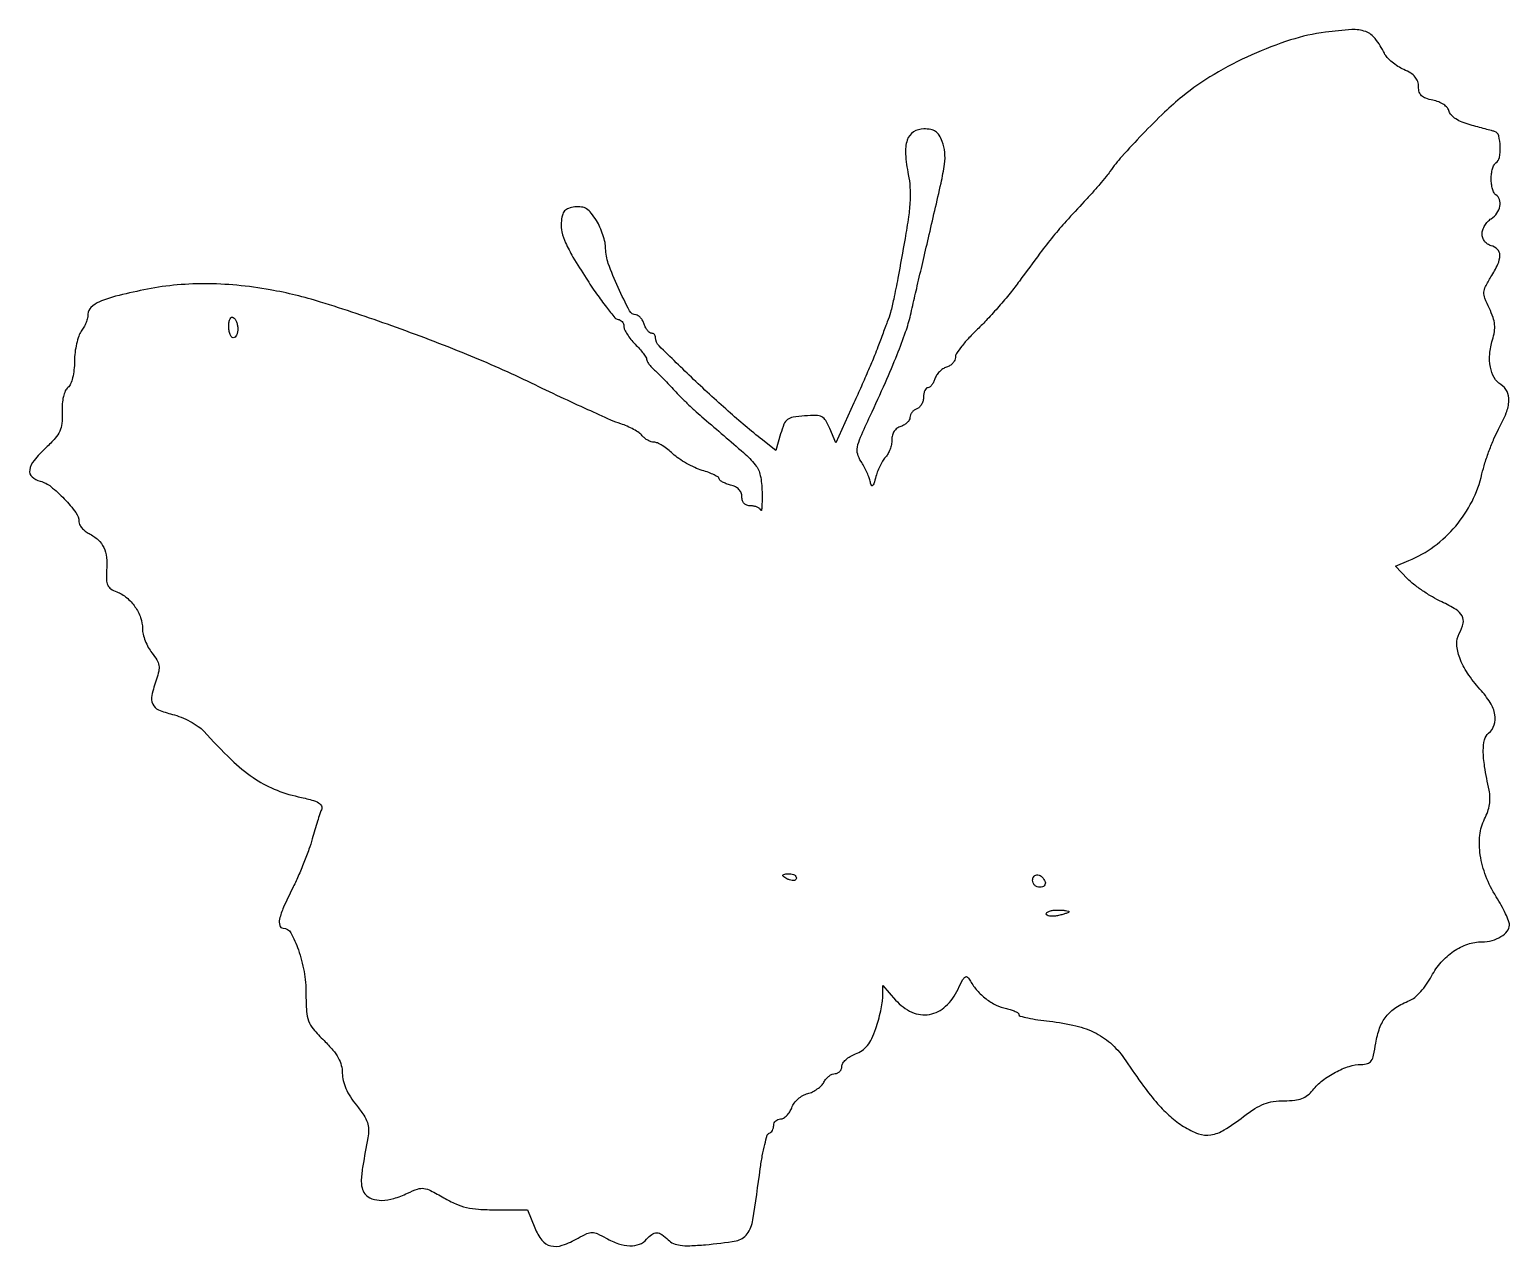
# Model space of a CAD drawing. Extents: x 0 to 326, y 0 to 268.
import ezdxf

# ---------------------------------------------------------------- set-up
doc = ezdxf.new("R2010")
doc.units = 0

msp = doc.modelspace()

# ---------------------------------------------------------------- linework, layer by layer
for points in [[(285.5, 267.30244, 0.044179), (277.811969, 265.58194, 0.028352), (269.266199, 262.314935, 0.027984), (260.965253, 258.016635, 0.037308), (254, 253.165822, 0.020771), (250.068514, 249.686615, 0.009453), (245.211184, 244.834284, 0.008999), (240.677985, 239.958568, 0.032156), (238.046109, 236.614096, -0.021208), (237.217057, 235.511772, -0.005408), (235.78018, 233.799141, -0.005502), (234.095519, 231.877913, -0.005551), (232.373942, 230, 0.005106), (228.403214, 225.676421, 0.012203), (225.568994, 222.36741, 0.010291), (222.63135, 218.607805, 0.002744), (218.109881, 212.499467, -0.012971), (216.076084, 209.866248, -0.008263), (213.581769, 206.905648, -0.008301), (211.037419, 204.081078, -0.015252), (208.859881, 201.881461, 0.015653), (206.998768, 199.998458, 0.02052), (205.42759, 198.160171, 0.018517), (204.262461, 196.559309, 0.149121), (204, 195.698848, -0.111588), (203.854427, 195.054695, -0.071211), (203.427526, 194.412526, -0.065953), (202.796154, 193.869619, -0.067893), (202.051152, 193.516235, 0.070459), (201.259731, 193.135868, 0.049213), (200.493083, 192.506917, 0.049213), (199.864132, 191.740269, 0.070459), (199.483765, 190.948848, -0.040749), (199.178266, 190.203065, -0.050547), (198.772966, 189.572474, -0.059075), (198.334443, 189.138202, -0.16716), (197.932612, 189, 0.204551), (197.576156, 188.847805, 0.083525), (197.273955, 188.403281, 0.063753), (197.068502, 187.746243, 0.04396), (197, 186.968615, -0.068006), (196.888006, 186.149006, -0.06271), (196.559375, 185.364866, -0.06668), (196.073641, 184.732868, -0.104363), (195.5, 184.361626, 0.070794), (194.926548, 184.042546, 0.063513), (194.440625, 183.565704, 0.066827), (194.11175, 183.010177, 0.100604), (194, 182.460399, -0.131049), (193.852227, 181.906273, -0.06865), (193.4125, 181.337712, -0.060844), (192.764834, 180.841396, -0.056307), (192, 180.5, 0.082146), (191.164178, 180.07411, 0.086966), (190.528968, 179.408618, 0.082463), (190.134519, 178.534906, 0.06497), (190, 177.504041, -0.048786), (189.902027, 176.502323, -0.037781), (189.608921, 175.445376, -0.038845), (189.179024, 174.492185, -0.071133), (188.668669, 173.811526, 0.05766), (188.099477, 173.093382, 0.022878), (187.484993, 171.992932, 0.022277), (186.923684, 170.732516, 0.026023), (186.508664, 169.490097, -0.007391), (186.036194, 167.878249, -0.149409), (185.752865, 167.46102, -0.515758), (185.498357, 167.532751, -0.029057), (185.226553, 168.458319, 0.035578), (184.943981, 169.376151, 0.016034), (184.450875, 170.536466, 0.01578), (183.849573, 171.733602, 0.020755), (183.22269, 172.782885, -0.077237), (182.48792, 174.402627, -0.118436), (182.432819, 175.935522, -0.053387), (183.117268, 178.098145, -0.005925), (185.256596, 182.824566, 0.00514), (188.587115, 190.152043, 0.008986), (191.173397, 196.297279, 0.010657), (193.054502, 201.30895, 0.027908), (194.123703, 205, -0.000432), (194.608313, 207.097878, -0.00006), (195.615267, 211.4375, -0.000069), (196.808685, 216.574679, -0.000059), (198.070499, 222, 0.001339), (200.843621, 234.063277, 0.020437), (201.620066, 238.272561, 0.060697), (201.671975, 240.829969, 0.065961), (201.098489, 243.25, 0.046037), (200.428802, 244.613921, 0.107006), (199.646788, 245.434018, 0.105474), (198.587954, 245.864058, 0.043934), (197.043803, 246, 0.14609), (194.783773, 245.325262, 0.167744), (193.411697, 243.550577, 0.099588), (193.018323, 240.475449, 0.032702), (193.643122, 235.932416, -0.035052), (194.006796, 233.192833, -0.028318), (194.022468, 230.224514, -0.021965), (193.678659, 226.626458, -0.009526), (192.920901, 221.877822, -0.001202), (191.336649, 213.156631, -0.006766), (190.415971, 208.510647, -0.012517), (189.714268, 205.569406, -0.032268), (189.019881, 203.5, 0.005109), (188.620039, 202.493199, 0.001862), (188.073628, 201.059375, 0.001846), (187.487588, 199.486607, 0.002205), (186.947331, 198, -0.012293), (186.212986, 196.099651, -0.002852), (184.881863, 192.942783, -0.002941), (183.306807, 189.325062, -0.002876), (181.677603, 185.698835), (177.662385, 176.897669), (176.354805, 180.007486, 0.034128), (175.460362, 181.784769, 0.143274), (174.596111, 182.59265, 0.116366), (173.33206, 182.895827, 0.019067), (170.800334, 182.808652, 0.021475), (168.275556, 182.515753, 0.122383), (167.041797, 181.991229, 0.135349), (166.259918, 180.975817, 0.028476), (165.526721, 178.836553), (164.5, 175.173106), (162, 177.138832, -0.01401), (154.454899, 183.421359, -0.010023), (146.362028, 190.846663, -0.003905), (138.776922, 198.205567, -0.200817), (138, 200.061962, 0.098447), (137.928822, 200.419961, 0.097804), (137.726045, 200.724451, 0.098082), (137.4233, 200.928368, 0.099633), (137.067388, 201, -0.170109), (136.664493, 201.141156, -0.058089), (136.222265, 201.5875, -0.0497), (135.811679, 202.234602, -0.039709), (135.5, 203, 0.049663), (135.169469, 203.767668, 0.05581), (134.704298, 204.422952, 0.063703), (134.181849, 204.876328, 0.140264), (133.682612, 205.03558, -0.270941), (132.256028, 205.928496, -0.013576), (129.737855, 211.072854, -0.020282), (127.583585, 216.351102, -0.08662), (126.996262, 219.689677, 0.05401), (126.852255, 221.002617, 0.025521), (126.40009, 222.647979, 0.02494), (125.745876, 224.339252, 0.032148), (124.971991, 225.81408, 0.028109), (123.820381, 227.484053, 0.087022), (122.810201, 228.401408, 0.109563), (121.688673, 228.804981, 0.060545), (120.225729, 228.81408, 0.048495), (118.80204, 228.508196, 0.137423), (117.960947, 227.95511, 0.121464), (117.469944, 226.998554, 0.033973), (117.192415, 225.327407, 0.08497), (117.339908, 223.30731, 0.045314), (118.161094, 220.932984, 0.028745), (119.802533, 217.787933, 0.0083), (122.692415, 213.127869, 0.008906), (125.008493, 209.665042, 0.013387), (127.161209, 206.737766, 0.008194), (129.040265, 204.400997, 0.212309), (129.75, 204.050462, -0.113988), (130.226931, 203.91983, -0.096134), (130.632812, 203.58755, -0.089764), (130.905426, 203.104784, -0.083947), (131, 202.545455, 0.111254), (131.163319, 201.820549, 0.030148), (131.734375, 200.783807, 0.028952), (132.543148, 199.654837, 0.026475), (133.5, 198.590909, -0.015231), (134.457377, 197.573359, -0.019882), (135.265625, 196.583465, -0.017847), (135.865454, 195.723907, -0.144386), (136, 195.267695, 0.130188), (136.110341, 194.851101, 0.029179), (136.514062, 194.229726, 0.028379), (137.080109, 193.545653, 0.024142), (137.75, 192.890186, -0.012726), (138.60211, 192.093668, -0.004765), (139.757517, 190.935318, -0.004717), (140.992769, 189.649034, -0.005705), (142.126654, 188.417945, 0.012841), (143.407549, 187.066468, 0.006126), (145.119524, 185.392173, 0.006068), (146.951755, 183.685676, 0.008588), (148.626654, 182.214986, -0.002643), (157.369591, 174.720223, -0.046424), (159.949973, 172.027238, -0.118258), (161.046202, 169.673361, -0.046515), (161.432396, 166.093291, -0.005878), (161.43759, 164.197278, -0.013717), (161.38587, 162.77897, -0.027616), (161.292566, 161.999283, -0.778319), (161.169925, 161.990226, 0.143524), (160.901391, 162.377026, 0.064474), (160.369186, 162.703379, 0.056162), (159.674796, 162.925122, 0.049263), (158.916667, 163, -0.078981), (158.096821, 163.130318, -0.122258), (157.491888, 163.508385, -0.119515), (157.125199, 164.132781, -0.073408), (157, 164.980948, 0.093626), (156.832827, 165.865892, 0.098003), (156.355308, 166.612863, 0.085775), (155.568699, 167.193026, 0.054667), (154.5, 167.589356, -0.025911), (153.542455, 167.883164, -0.037251), (152.734375, 168.247908, -0.041376), (152.15758, 168.626768, -0.230698), (152, 168.95012, 0.260101), (151.807238, 169.295603, 0.0228), (150.898438, 169.800797, 0.025317), (149.686902, 170.329012, 0.016786), (148.25, 170.816294, -0.033951), (146.61691, 171.433338, -0.021598), (144.80657, 172.358225, -0.021682), (143.101087, 173.424793, -0.037167), (141.793644, 174.474582, 0.023866), (140.65321, 175.441225, 0.026581), (139.464803, 176.258158, 0.027279), (138.388746, 176.838402, 0.110444), (137.666089, 177, -0.082317), (137.03447, 177.104696, -0.044034), (136.309151, 177.425599, -0.042297), (135.607525, 177.894458, -0.051153), (135.042453, 178.448848, 0.070246), (134.34228, 179.085361, 0.023241), (133.156049, 179.814397, 0.022621), (131.749102, 180.510353, 0.023843), (130.309182, 181.062976, -0.02456), (128.130102, 181.902862, -0.002499), (123.074648, 184.172586, -0.00312), (117.077694, 186.946413, -0.002483), (110.639174, 190.012533, 0.015707), (96.399247, 196.337478, 0.010809), (79.901528, 202.641004, 0.01065), (64.226061, 207.871382, 0.031073), (53.148446, 210.566103, 0.020736), (45.783415, 211.566699, 0.023437), (38.65644, 211.899762, 0.024424), (31.811719, 211.56406, 0.027379), (25.292075, 210.56144, 0.009216), (19.082225, 209.135155, 0.041527), (15.559306, 207.939468, 0.083297), (13.652126, 206.699686, 0.210052), (13, 205.21588, -0.06186), (12.89545, 204.374069, -0.030965), (12.568717, 203.350679, -0.03018), (12.093877, 202.318823, -0.039002), (11.531803, 201.44113, 0.078477), (10.964304, 200.37955, 0.027454), (10.485547, 198.710862, 0.02647), (10.152089, 196.786496, 0.027952), (10.031803, 194.872445, -0.025018), (9.920861, 192.924724, -0.034585), (9.614336, 191.201787, -0.039422), (9.157813, 189.842468, -0.119377), (8.578578, 189.065214, 0.115263), (7.995889, 188.296427, 0.048275), (7.581506, 187.056669, 0.040149), (7.347801, 185.465586, 0.026073), (7.322783, 183.605932, -0.031471), (7.262945, 181.137704, -0.085824), (6.818114, 179.454625, -0.075668), (5.797636, 177.899294, -0.020741), (3.744206, 175.795086, 0.031794), (1.126894, 172.991756, 0.130515), (0.17037, 170.894857, 0.252791), (0.678272, 169.396438, 0.126387), (2.489215, 168.413351, -0.10874), (4.829506, 167.246463, -0.03234), (7.786966, 164.525254, -0.030311), (10.331014, 161.515358, -0.161665), (11, 159.500388, 0.125089), (11.160881, 158.867383, 0.053417), (11.660937, 158.143468, 0.048289), (12.389251, 157.446988, 0.045816), (13.25, 156.889199, -0.06324), (15.238746, 155.500026, -0.09809), (16.483701, 153.825128, -0.087396), (17.082108, 151.657, -0.041646), (17.11609, 148.754207, 0.023735), (17.066449, 146.69275, 0.104547), (17.344134, 145.515923, 0.138461), (18.028834, 144.727704, 0.054321), (19.322921, 144.067325, -0.081973), (21.520884, 142.788632, -0.068149), (23.355082, 140.796816, -0.068405), (24.580558, 138.393468, -0.083931), (25, 135.912352, 0.061855), (25.149484, 134.708633, 0.032146), (25.613959, 133.265469, 0.031394), (26.289904, 131.823743, 0.041357), (27.090073, 130.61262, -0.030553), (28.162755, 129.062807, -0.093558), (28.608309, 127.871031, -0.094928), (28.58547, 126.608808, -0.032023), (28.090073, 124.828538, 0.027448), (27.061668, 121.259489, 0.163701), (27.250254, 119.358135, 0.188791), (28.527996, 118.108642, 0.038608), (31.579996, 117.084174, -0.034584), (33.504431, 116.455362, -0.026856), (35.499457, 115.519421, -0.027516), (37.272222, 114.438933, -0.057204), (38.491359, 113.376822, 0.015273), (44.574804, 107.10791, 0.040905), (49.377215, 103.159606, 0.052691), (53.98328, 100.637002, 0.04423), (59.292293, 98.951783, -0.010639), (62.29803, 98.215461, -0.062664), (63.797993, 97.604706, -0.166431), (64.405227, 96.924955, -0.204508), (64.4017, 96.081405, 0.021711), (64.05714, 95.17759, 0.004394), (63.529868, 93.54292, 0.004628), (62.950504, 91.629234, 0.004318), (62.392708, 89.66045, -0.019295), (61.671052, 87.376449, -0.008883), (60.565113, 84.459405, -0.008783), (59.291815, 81.428507, -0.012033), (58.033301, 78.750728, 0.010946), (56.069273, 74.595291, 0.047316), (55.198235, 72.010803, 0.124509), (55.222917, 70.578774, 0.338569), (55.979676, 70, -0.274741), (57.659703, 69.001483, -0.04042), (59.33136, 65.232879, -0.040547), (60.580063, 60.455401, -0.043679), (61, 55.657485, 0.014063), (61.112204, 51.668938, 0.077709), (61.56142, 49.575261, 0.085804), (62.611577, 47.813955, 0.019143), (65, 45.235294, -0.020621), (66.918871, 43.151265, -0.048645), (68.120334, 41.416443, -0.062901), (68.776501, 39.787173, -0.064396), (69, 38.059009, 0.061842), (69.200165, 36.446848, 0.042333), (69.80147, 34.700855, 0.037518), (70.781676, 32.868829, 0.027672), (72.121818, 30.998039, -0.020311), (73.726213, 28.826577, -0.065265), (74.531228, 27.223456, -0.082741), (74.795059, 25.685761, -0.047441), (74.625493, 23.806677, 0.00402), (73.524362, 17.642355, 0.029324), (73.194606, 14.659285, 0.066448), (73.342486, 12.842928, 0.120271), (73.992059, 11.509568, 0.134561), (75.538812, 10.427228, 0.089599), (77.685701, 10.071234, 0.068692), (80.342055, 10.476959, 0.039079), (83.38122, 11.644749, -0.026214), (85.589329, 12.559001, -0.116797), (86.974363, 12.708605, -0.089572), (88.459683, 12.243261, -0.011954), (91.343217, 10.644749, 0.027933), (93.982919, 9.289763, 0.048009), (96.325867, 8.506977, 0.041235), (99.010812, 8.117443, 0.015414), (102.81949, 8), (109.782841, 8), (111.383323, 4, 0.072315), (112.95163, 1.292318, 0.169009), (114.9009, 0.052302, 0.142009), (117.447561, 0.180796, 0.046034), (120.91896, 1.75, -0.020326), (122.851397, 2.746008, -0.109246), (124, 3, -0.109246), (125.148603, 2.746008, -0.020326), (127.08104, 1.75, 0.04749), (129.812357, 0.524885, 0.074817), (132.337022, 0.072307, 0.093941), (134.451052, 0.411969, 0.133645), (136, 1.5, -0.062582), (137.156489, 2.584035, -0.165217), (138.226348, 2.915677, -0.145608), (139.368134, 2.54228, -0.045068), (140.77115, 1.371707, 0.093218), (141.916321, 0.589095, 0.070926), (143.383207, 0.179986, 0.042739), (145.514458, 0.084134, 0.011049), (148.949722, 0.299387, 0.020876), (155.702878, 1.157704, 0.196455), (158.13667, 2.6705, 0.118495), (159.423034, 5.792815, 0.005724), (161.04195, 17, -0.011473), (161.494675, 19.898193, -0.017331), (162.033489, 22.394792, -0.01224), (162.589346, 24.390077, -0.2413), (163.01892, 24.833333, 0.114491), (163.394105, 25.066218, 0.069193), (163.711808, 25.484896, 0.063544), (163.926764, 26.016826, 0.06437), (164, 26.583333, -0.106807), (164.116792, 27.123841, -0.099454), (164.447896, 27.583854, -0.095939), (164.942673, 27.892249, -0.091777), (165.524751, 28, 0.135292), (166.177245, 28.179846, 0.062332), (166.877696, 28.726171, 0.055095), (167.516736, 29.526494, 0.050145), (167.989381, 30.472071, -0.068872), (168.541114, 31.479978, -0.051391), (169.397591, 32.415968, -0.051405), (170.42664, 33.157342, -0.069032), (171.491008, 33.587099, 0.052074), (172.545754, 33.972063, 0.040536), (173.596579, 34.594898, 0.041713), (174.489437, 35.3461, 0.07428), (175.061561, 36.115028, -0.055018), (175.556195, 36.835986, -0.052146), (176.20432, 37.44629, -0.056208), (176.900568, 37.862559, -0.107046), (177.535184, 38, 0.107519), (178.09405, 38.121583, 0.099562), (178.56971, 38.466141, 0.09574), (178.888625, 38.981058, 0.091159), (179, 39.586864, -0.150785), (179.212627, 40.275898, -0.058482), (179.874744, 41.037766, -0.05096), (180.8385, 41.750348, -0.043506), (181.977851, 42.297741, 0.059483), (183.481484, 43.080072, 0.073769), (184.638889, 44.149365, 0.060638), (185.589694, 45.677619, 0.026762), (186.477851, 47.889016, 0.014954), (187.060558, 49.782867, 0.013389), (187.552869, 51.778973, 0.01356), (187.898226, 53.595122, 0.040221), (188, 54.858247), (188, 57.360217), (190.839199, 54.180108, 0.102351), (194.442361, 51.508685, 0.153261), (198.29774, 51.005297, 0.147338), (201.858589, 52.800191, 0.092328), (204.617623, 56.606629, -0.009012), (205.65333, 58.691362, -0.131223), (206.2032, 59.293489, -0.367988), (206.703511, 59.225308, -0.057078), (207.328134, 58.343125, 0.056713), (208.787583, 56.278705, 0.047493), (210.756448, 54.454792, 0.048336), (212.990368, 53.067625, 0.065517), (215.236334, 52.302733, -0.02481), (216.295018, 52.035781, -0.036614), (217.188173, 51.689555, -0.040591), (217.827983, 51.319698, -0.246179), (218, 50.991497, 0.340004), (218.252545, 50.663045, 0.01094), (219.982193, 50.243529, 0.016927), (222.160987, 49.842056, 0.010422), (224.747891, 49.510356, -0.032044), (230.559139, 48.508328, -0.060769), (235.003711, 46.854608, -0.069342), (238.528592, 44.359088, -0.056294), (241.527641, 40.825888, 0.009347), (245.425057, 35.249941, 0.023039), (248.544096, 31.351591, 0.030706), (251.360479, 28.517471, 0.041035), (254.256838, 26.337865, 0.054579), (257.550059, 24.730587, 0.127596), (260.259887, 24.482822, 0.098166), (263.19367, 25.58157, 0.024485), (267.43172, 28.499743, -0.020859), (269.948147, 30.259489, -0.049489), (271.983589, 31.292528, -0.056741), (274.00498, 31.824621, -0.036023), (276.436073, 32, 0.024949), (278.724977, 32.114282, 0.065183), (280.32557, 32.488978, 0.080553), (281.571695, 33.203949, 0.055713), (282.714553, 34.364242, -0.062653), (284.830923, 36.45428, -0.042082), (287.69621, 38.290362, -0.042701), (290.741658, 39.579458, -0.07893), (293.389067, 40, 0.071827), (294.761013, 40.198108, 0.173647), (295.576829, 40.793784, 0.097624), (296.102015, 42.030389, 0.014535), (296.583276, 44.706756, -0.05115), (297.430153, 48.008788, -0.079592), (298.867179, 50.56512, -0.080286), (301.020487, 52.529707, -0.052967), (304.009054, 54.061121, 0.085168), (305.145818, 54.73887, 0.032484), (306.470772, 56.03008, 0.030681), (307.772871, 57.666855, 0.030739), (308.863985, 59.449683, -0.059302), (310.980463, 62.502456, -0.06231), (313.722927, 64.915843, -0.06599), (316.816822, 66.469611, -0.083599), (319.966871, 67, 0.065396), (322.170548, 67.289462, 0.072283), (324.144775, 68.137046, 0.085654), (325.523119, 69.347736, 0.171444), (326, 70.697636, 0.092832), (325.831317, 71.598349, 0.016214), (325.151412, 73.194487, 0.017109), (324.217155, 75.036762, 0.01461), (323.111191, 76.912453, -0.047773), (320.823887, 81.454593, -0.055658), (319.582815, 86.12312, -0.061857), (319.473684, 90.474869, -0.094975), (320.540813, 94.078924, 0.037162), (321.21528, 95.661114, 0.043299), (321.60706, 97.247445, 0.044915), (321.711053, 98.825278, 0.046095), (321.529499, 100.38228, -0.011633), (320.548906, 105.623891, -0.03815), (320.248537, 109.131967, -0.061843), (320.520111, 111.49594, -0.161422), (321.414677, 112.929188, 0.138657), (322.669866, 114.754028, 0.130607), (322.821812, 117.01124, 0.09258), (321.769394, 119.668022, 0.042922), (319.521703, 122.639582, -0.03577), (316.783275, 126.154445, -0.058124), (315.05694, 129.517582, -0.073932), (314.419627, 132.499957, -0.139476), (314.938609, 134.88529, 0.062371), (315.808311, 137.14893, 0.188594), (315.597071, 138.757511, 0.131728), (314.2488, 140.16101, 0.02507), (311.101086, 141.85369, -0.021293), (309.031205, 142.946703, -0.016266), (306.862258, 144.309392, -0.016535), (304.91157, 145.721368, -0.036817), (303.550358, 146.947438), (300.898544, 149.715335), (303.881234, 150.950805, 0.061512), (309.431244, 154.095955, 0.058093), (314.169806, 158.550335, 0.057926), (317.768108, 163.988707, 0.06045), (319.960413, 170.031191, -0.019399), (320.617963, 172.443791, -0.012592), (321.555018, 175.178973, -0.012665), (322.606494, 177.807159, -0.023386), (323.612645, 179.875953, 0.029939), (325.293253, 183.449774, 0.081925), (325.890122, 186.167018, 0.127899), (325.475086, 188.19698, 0.140019), (324.130542, 189.686402, -0.126441), (322.661404, 191.229029, -0.080749), (321.811609, 193.569349, -0.068626), (321.667658, 196.439045, -0.052765), (322.268009, 199.521594, 0.035415), (322.693868, 201.365427, 0.063664), (322.738858, 202.91493, 0.059343), (322.390397, 204.497892, 0.026967), (321.584672, 206.462809, -0.018453), (320.606809, 208.736494, -0.105428), (320.399674, 210.026715, -0.10687), (320.738489, 211.281008, -0.019206), (321.938037, 213.399741, 0.029258), (323.454773, 216.208896, 0.107305), (323.898849, 218.169102, 0.195692), (323.379375, 219.479169, 0.138631), (322, 220.289749, -0.081593), (321.192997, 220.648783, -0.083993), (320.552498, 221.244299, -0.08369), (320.141865, 222.019391, -0.080222), (320, 222.897907, -0.082176), (320.147271, 223.787932, -0.053136), (320.5875, 224.73744, -0.051894), (321.234913, 225.599753, -0.06631), (322, 226.232073, 0.099321), (323.261846, 227.422399, 0.107655), (323.92204, 228.974898, 0.12787), (323.822761, 230.459724, 0.175803), (323, 231.5, -0.144823), (322.614552, 231.931076, -0.04093), (322.29375, 232.783064, -0.037579), (322.073638, 233.85147, -0.032024), (322, 235, -0.032024), (322.073638, 236.14853, -0.037579), (322.29375, 237.216936, -0.04093), (322.614552, 238.068924, -0.144823), (323, 238.5, 0.214822), (323.806376, 239.693963, 0.051777), (323.970918, 242.133885, 0.052161), (323.636297, 244.502335, 0.268684), (322.75, 245.417179, 0.001929), (322.025963, 245.619449, 0.000333), (320.652577, 245.996435, 0.000362), (319.039855, 246.436709, 0.000324), (317.365157, 246.891434, -0.029594), (315.613097, 247.479169, -0.046957), (314.208001, 248.204747, -0.057989), (313.221118, 249.013246, -0.128908), (312.748435, 249.853984, 0.114689), (312.335568, 250.639039, 0.064839), (311.529474, 251.35863, 0.056107), (310.427378, 251.942471, 0.044448), (309.133278, 252.323344, -0.033879), (307.572418, 252.74715, -0.106902), (306.650926, 253.306882, -0.134997), (306.163561, 254.113381, -0.068909), (306, 255.294533, 0.082374), (305.807382, 256.45576, 0.095348), (305.252179, 257.427971, 0.076485), (304.264752, 258.275191, 0.035134), (302.761838, 259.069533, -0.037898), (301.445099, 259.774801, -0.031809), (300.16619, 260.709409, -0.032994), (299.104935, 261.719392, -0.072207), (298.472796, 262.643348, 0.050021), (296.466208, 265.873864, 0.14353), (294.353404, 267.414046, 0.101292), (291.28233, 267.855919, 0.018219)], [(46, 201.940983, -0.049547), (45.926216, 201.198222, -0.069539), (45.70625, 200.570164, -0.089706), (45.381787, 200.147465, -0.186414), (45, 200, -0.230178), (44.616918, 200.186221, -0.073461), (44.29375, 200.751711, -0.055981), (44.073066, 201.579009, -0.037227), (44, 202.559017, -0.035659), (44.068671, 203.520664, -0.083483), (44.287316, 204.205217, -0.1651), (44.615199, 204.521766, -0.253782), (45, 204.5, -0.111412), (45.383556, 204.123976, -0.050262), (45.70625, 203.49335, -0.046318), (45.925923, 202.729296, -0.046881)], [(169, 81.031385, -0.184534), (168.877514, 80.710807, -0.147206), (168.559375, 80.516384, -0.100118), (168.074366, 80.488865, -0.055937), (167.5, 80.638374, -0.02136), (166.925442, 80.887494, -0.030395), (166.440625, 81.160341, -0.030693), (166.087111, 81.420671, -0.222225), (166, 81.606989, -0.289661), (166.096084, 81.758929, -0.046727), (166.440625, 81.884553, -0.039339), (166.925176, 81.971531, -0.024748), (167.5, 82, -0.062722), (168.073532, 81.92777, -0.08088), (168.559375, 81.715469, -0.098158), (168.884506, 81.400789, -0.152681)], [(223.770833, 80.1875, -0.134046), (223.795817, 79.735738, -0.144529), (223.585286, 79.348828, -0.119977), (223.158616, 79.089234, -0.077096), (222.583333, 79, -0.099038), (221.979073, 79.120875, -0.097945), (221.465104, 79.465104, -0.097945), (221.120875, 79.979073, -0.099038), (221, 80.583333, -0.190724), (221.346973, 81.459866, -0.244413), (222.153639, 81.742973, -0.165501), (223.122932, 81.250696, -0.113253)], [(229, 73.616577, -0.300822), (228.885601, 73.443639, -0.017542), (228.265625, 73.2054, -0.021857), (227.4582, 72.966135, -0.013875), (226.5, 72.755249, -0.031701), (225.541823, 72.634359, -0.053628), (224.734375, 72.670744, -0.076393), (224.183445, 72.843992, -0.285831), (224, 73.138672, -0.249889), (224.176307, 73.469414, -0.064968), (224.734375, 73.746985, -0.050289), (225.542347, 73.937276, -0.032714), (226.5, 74, -0.014412), (227.458419, 73.972369, -0.023639), (228.265625, 73.88737, -0.020244), (228.880837, 73.767351, -0.347462)]]:
    msp.add_lwpolyline(points, format="xyb", close=True)

doc.saveas('drawing.dxf')
